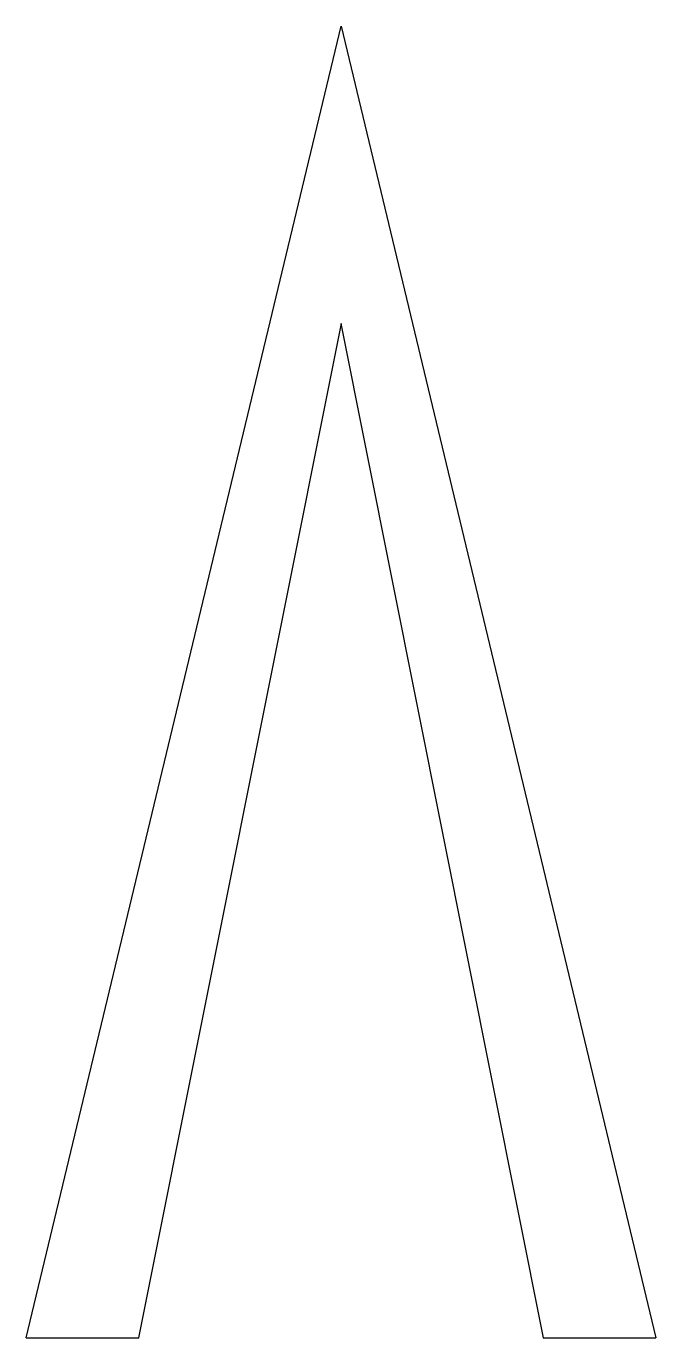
# Model space of a CAD drawing. Header units: metres. Extents: x 0 to 1.4, y 0 to 2.92.
import ezdxf

# ---------------------------------------------------------------- set-up
doc = ezdxf.new("R2010")
doc.units = ezdxf.units.M
doc.header["$PDSIZE"] = -1

msp = doc.modelspace()

# ---------------------------------------------------------------- linework, layer by layer
at = {"color": 7, "linetype": 'Continuous'}
for p, q in [((0, 0), (0.7, 2.9172)), ((0.7, 2.9172), (1.4, 0)), ((0.7, 2.2562), (0.25, 0)), ((1.15, 0), (0.7, 2.2562)), ((0, 0), (0.25, 0)), ((1.15, 0), (1.4, 0))]:
    msp.add_line(p, q, dxfattribs=at)
for p in [(0.25, 0), (1.15, 0)]:
    msp.add_point(p, dxfattribs=at)

doc.saveas('drawing.dxf')
